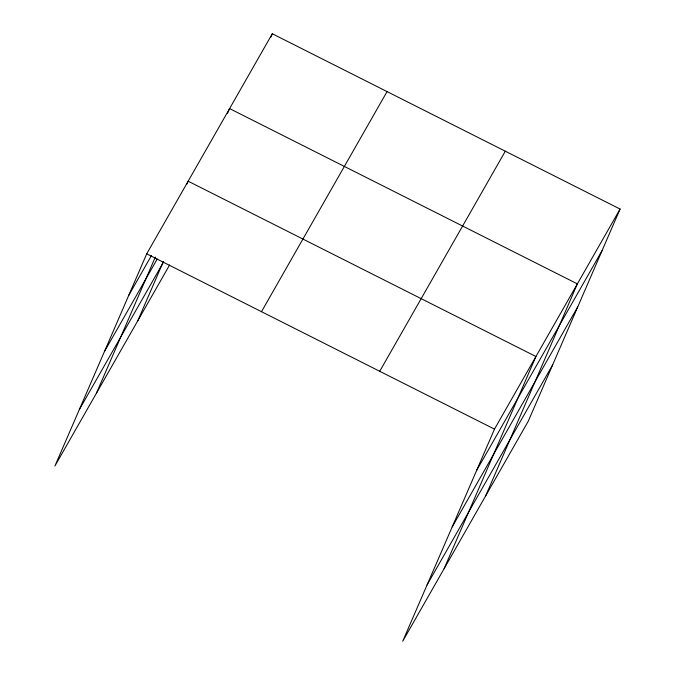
<?xml version="1.0" encoding="UTF-8"?>
<svg xmlns="http://www.w3.org/2000/svg" width="675" height="675" viewBox="0 0 675 675"><rect width="100%" height="100%" fill="white"/><g stroke="black" fill="none" stroke-linecap="round" stroke-linejoin="round"><path stroke-width="1.01" d="M620.072 209.047L494.497 429.131L402.705 641.25L528.28 421.166L620.072 209.047L272.295 33.75L146.72 253.834L54.928 465.952L169.577 265.03M96.373 393.323L155.334 257.057M186.907 184.098L188.165 181.204L535.933 356.51L444.142 568.62M137.81 320.692L163.434 261.487M227.517 113.4L229.601 108.582L577.37 283.88L485.587 495.998M270.624 37.606L272.295 33.75M128.765 295.329L151.554 255.386M104.397 351.633L157.233 259.031M79.296 409.649L163.215 262.567M261.487 311.681L387.062 91.597M379.73 371.284L505.305 151.2M476.533 470.627L602.117 250.543M452.174 526.93L577.749 306.847M427.064 584.947L552.648 364.863M146.72 253.834L494.497 429.131"/></g></svg>
